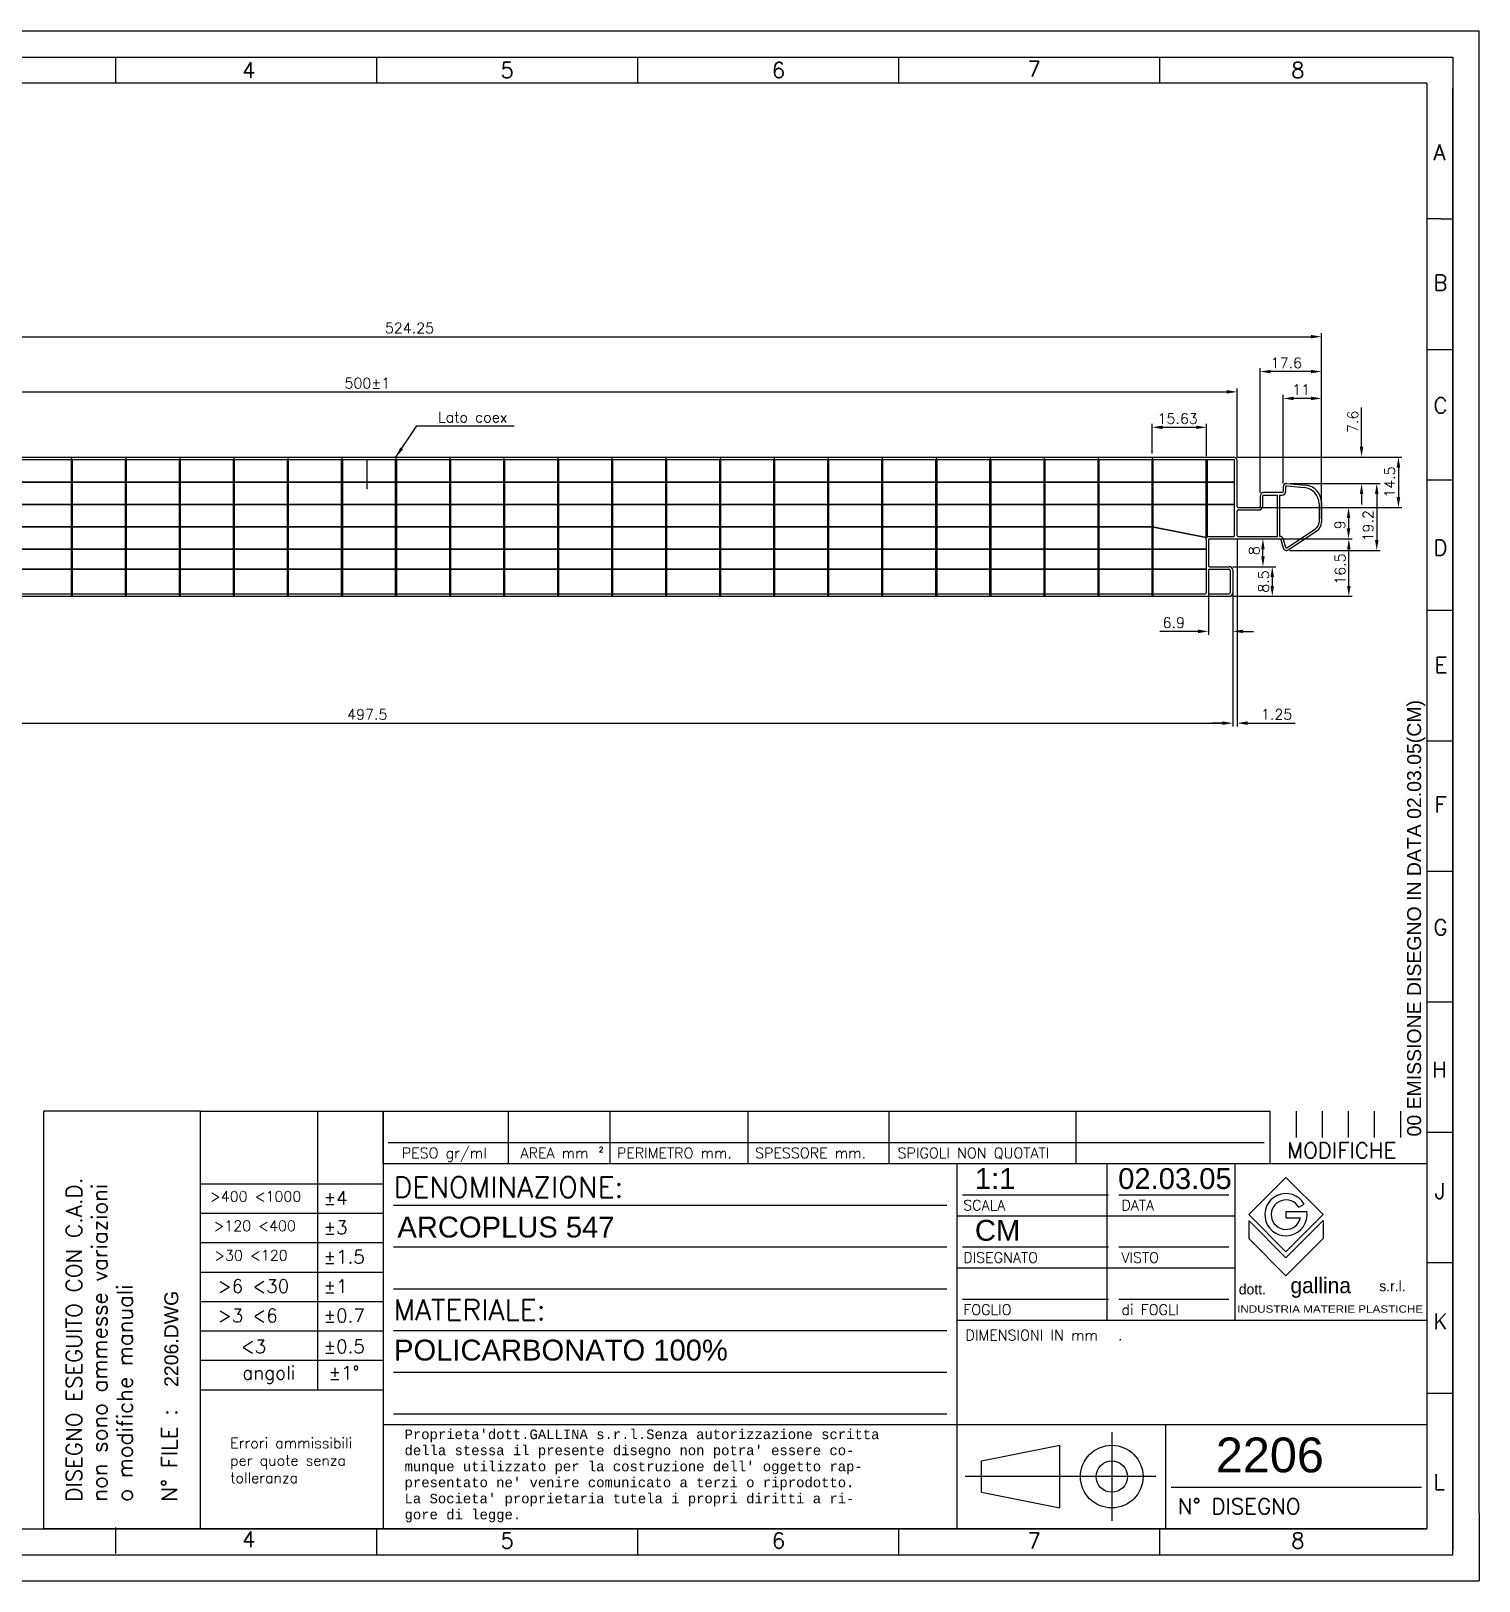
# Model space of a CAD drawing. Extents: x 4081 to 4711, y -5405 to -4960.
# Drawn here: x 4294.9 to 4711.1, y -5405.4 to -4959.9 of the extents above; entities that cross this region are included whole.
import ezdxf
from ezdxf.enums import TextEntityAlignment as Align

# ---------------------------------------------------------------- set-up
doc = ezdxf.new("R2010")
doc.units = 0
doc.header["$LTSCALE"] = 0.5
doc.header["$MEASUREMENT"] = 0
doc.layers.get('0').update_dxf_attribs({"linetype": 'CONTINUOUS'})
doc.layers.get('DEFPOINTS').update_dxf_attribs({"linetype": 'CONTINUOUS'})
doc.layers.add('Q', color=2, linetype='CONTINUOUS')
doc.layers.add('TAB', color=2, linetype='CONTINUOUS')
doc.styles.add('ESTILO1', font='ARIAL.TTF', dxfattribs={"height": 2.5})
doc.styles.add('MONOTXT', font='monotxt')
doc.styles.add('ROMANS', font='romans')
doc.dimstyles.new('ISO-25', dxfattribs={"dimtxt": 2.5, "dimasz": 2.5, "dimexe": 1.25, "dimexo": 0.625, "dimtad": 1, "dimdsep": 46, "dimtxsty": 'Standard', "dimcen": 2.5, "dimadec": 0, "dimazin": 0, "dimtfac": 1, "dimtmove": 0, "dimatfit": 3, "dimfxl": 0, "dimarcsym": 0})

# ---------------------------------------------------------------- blocks, each defined once
blk = doc.blocks.new('SQ-A3')
for p, q in [((0, 297), (420, 297)), ((420, 13), (420, 297)), ((30.25, 292), (415, 292)), ((158.75, 292), (158.75, 287)), ((208.75, 292), (208.75, 287)), ((258.75, 292), (258.75, 287)), ((308.75, 292), (308.75, 287)), ((358.75, 292), (358.75, 287)), ((415, 292), (415, 6)), ((410, 287), (10, 287)), ((410, 287), (410, 10)), ((415, 5), (415, 286)), ((412.75, 261), (410, 261)), ((412.75, 261), (415, 261)), ((410, 236), (415, 236)), ((410, 211), (415, 211)), ((410, 186), (415, 186)), ((410, 161), (415, 161)), ((410, 136), (415, 136)), ((410, 111), (415, 111)), ((410, 86), (415, 86)), ((410.25, 86), (415, 86)), ((410, 61), (415, 61)), ((410, 36), (415, 36)), ((420, 13), (420, 0)), ((23.5, 10), (410, 10)), ((158.75, 10.25), (158.75, 5.25)), ((208.75, 10), (208.75, 5)), ((258.75, 10), (258.75, 5)), ((308.75, 10), (308.75, 5)), ((358.75, 10), (358.75, 5)), ((57.25, 5), (415, 5)), ((12.5, 0), (420, 0))]:
    blk.add_line(p, q)
at = {"layer": 'Q', "style": 'ROMANS'}
for s, p in [('7', (333.5, 288.25)), ('4', (183, 288)), ('5', (232.5, 288)), ('6', (284.5, 288)), ('8', (384, 288)), ('A', (411.25, 272.25)), ('B', (411.25, 247.25)), ('C', (411.25, 223.75)), ('D', (411.25, 196.5)), ('E', (411.5, 174)), ('F', (411.5, 147.25)), ('G', (411.25, 123.75)), ('H', (411, 96.5)), ('J', (411.5, 73.25)), ('K', (411.25, 48.25)), ('L', (411.25, 17.5)), ('4', (183, 6.5)), ('5', (232.5, 6.25)), ('6', (284.5, 6.25)), ('7', (333.5, 6.25)), ('8', (384, 6.25))]:
    blk.add_text(s, height=3, dxfattribs=at).set_placement(p)
blk = doc.blocks.new('*D29')
at = {"layer": 'DEFPOINTS', "color": 0}
for p in [(4142.79, -5121.38), (4640.29, -5121.38), (4640.29, -5158.84)]:
    blk.add_point(p, dxfattribs=at)
at = {"layer": 'Q', "color": 0, "lineweight": -2}
for p, q in [((4142.79, -5122.38), (4142.79, -5159.84)), ((4640.29, -5122.38), (4640.29, -5159.84)), ((4145.79, -5158.84), (4637.29, -5158.84))]:
    blk.add_line(p, q, dxfattribs=at)
at = {"layer": 'Q', "color": 0}
for points in [[(4145.79, -5158.34), (4145.79, -5159.34), (4142.79, -5158.84)], [(4637.29, -5158.34), (4637.29, -5159.34), (4640.29, -5158.84)]]:
    blk.add_solid(points, dxfattribs=at)
at = {"layer": 'Q', "color": 5, "insert": (4391.54, -5156.34), "char_height": 3, "attachment_point": 5, "style": 'ROMANS'}
blk.add_mtext('497.5', dxfattribs=at)
blk = doc.blocks.new('*D33')
at = {"layer": 'DEFPOINTS', "color": 0}
for p in [(4665.79, -5047.76), (4141.54, -5082.38), (4665.79, -5095.42)]:
    blk.add_point(p, dxfattribs=at)
at = {"layer": 'Q', "color": 0, "lineweight": -2}
for p, q in [((4141.54, -5081.38), (4141.54, -5046.76)), ((4665.79, -5094.42), (4665.79, -5046.76)), ((4144.54, -5047.76), (4662.79, -5047.76))]:
    blk.add_line(p, q, dxfattribs=at)
at = {"layer": 'Q', "color": 0}
for points in [[(4144.54, -5047.26), (4144.54, -5048.26), (4141.54, -5047.76)], [(4662.79, -5047.26), (4662.79, -5048.26), (4665.79, -5047.76)]]:
    blk.add_solid(points, dxfattribs=at)
at = {"layer": 'Q', "color": 5, "insert": (4403.67, -5045.26), "char_height": 3, "attachment_point": 5, "style": 'ROMANS'}
blk.add_mtext('524.25', dxfattribs=at)
blk = doc.blocks.new('*D34')
at = {"layer": 'DEFPOINTS', "color": 0}
for p in [(4641.54, -5063.62), (4141.54, -5083.38), (4641.54, -5083.38)]:
    blk.add_point(p, dxfattribs=at)
at = {"layer": 'Q', "color": 0, "lineweight": -2}
for p, q in [((4141.54, -5082.38), (4141.54, -5062.62)), ((4144.54, -5063.62), (4638.54, -5063.62)), ((4641.54, -5082.38), (4641.54, -5062.62))]:
    blk.add_line(p, q, dxfattribs=at)
at = {"layer": 'Q', "color": 0}
for points in [[(4144.54, -5063.12), (4144.54, -5064.12), (4141.54, -5063.62)], [(4638.54, -5063.12), (4638.54, -5064.12), (4641.54, -5063.62)]]:
    blk.add_solid(points, dxfattribs=at)
at = {"layer": 'Q', "color": 5, "insert": (4391.54, -5061.12), "char_height": 3, "attachment_point": 5, "style": 'ROMANS'}
blk.add_mtext('500%%P1', dxfattribs=at)
blk = doc.blocks.new('TABGALM')
at = {"color": 2}
for p, q in [((-235, 80), (-265, 80)), ((-235, 0), (-235, 80)), ((-235, 80), (-200, 80)), ((-212.53, 26.65), (-212.53, 80)), ((-235, 66.11), (-200, 66.11)), ((-235, 60.47), (-200, 60.47)), ((-235, 54.84), (-200, 54.84)), ((-235, 49.2), (-200, 49.2)), ((-235, 43.56), (-200, 43.56)), ((-235, 37.92), (-200, 37.92)), ((-235, 32.29), (-200, 32.29)), ((-235, 26.65), (-200, 26.65)), ((-235, 0), (-265, 0)), ((0, 0), (-235, 0))]:
    blk.add_line(p, q, dxfattribs=at)
at = {"layer": 'Q'}
for p, q in [((-265, 0), (-265, 80)), ((-200, 80), (-200, 0)), ((0, 80), (0, 0))]:
    blk.add_line(p, q, dxfattribs=at)
at = {"layer": 'TAB'}
for p, q in [((-200, 80), (-30, 80)), ((-200, 70), (-200, 79.93)), ((-175.98, 70), (-175.98, 80)), ((-156.49, 70), (-156.49, 80)), ((-130.04, 70), (-130.04, 80)), ((-103.01, 70), (-103.01, 80)), ((-67.2, 70), (-67.2, 80)), ((-30, 70), (-30, 80)), ((-30, 70), (-30, 80)), ((-25, 75), (-25, 80)), ((-20, 75), (-20, 80)), ((-15, 75), (-15, 80)), ((-10, 75), (-10, 80)), ((-5, 75), (-5, 80)), ((-199, 74), (-31.19, 74)), ((-200, 70), (0, 70)), ((-200, 70), (-30, 70)), ((-90, 0), (-90, 70)), ((-61.25, 40), (-61.25, 70)), ((-36.73, 40), (-36.73, 70)), ((-89, 64), (-61, 64)), ((-59, 64), (-37.91, 64)), ((-198, 62), (-92, 62)), ((-90, 60), (-36.91, 60)), ((-34.11, 60.2), (-26.99, 53.08)), ((-26.99, 60.75), (-26.99, 59.65)), ((-22.94, 60.75), (-26.99, 60.75)), ((-26.99, 53.08), (-19.86, 60.2)), ((-24.23, 59.54), (-26.99, 59.54)), ((-24.53, 61.62), (-23.48, 62.22)), ((-34.11, 59.06), (-26.99, 51.93)), ((-34.11, 59.06), (-34.11, 55.62)), ((-26.99, 51.93), (-19.86, 59.06)), ((-19.86, 59.06), (-19.86, 55.62)), ((-198, 54), (-92, 54)), ((-89, 54), (-61, 54)), ((-59, 54), (-37.91, 54)), ((-34.11, 55.62), (-26.99, 48.5)), ((-26.99, 48.5), (-19.86, 55.62)), ((-90, 50), (-36.91, 50)), ((-198, 46), (-92, 46)), ((-89, 44), (-61, 44)), ((-59, 44), (-37.91, 44)), ((-90, 40), (0, 40)), ((-198, 38), (-92, 38)), ((-198, 30), (-92, 30)), ((-198, 22), (-92, 22)), ((-200, 20), (0, 20)), ((-60.37, 18.5), (-60.37, 1.5)), ((-50, 0), (-50, 20)), ((-85.33, 13), (-70.33, 16)), ((-70.33, 4), (-70.33, 16)), ((-85.33, 7), (-85.33, 13)), ((-51.93, 10), (-88.43, 10)), ((-85.33, 7), (-70.33, 4)), ((-49, 8), (-1, 8))]:
    blk.add_line(p, q, dxfattribs=at)
blk.add_lwpolyline([(-26.99, 53.08), (-19.86, 60.2), (-26.99, 67.32), (-34.11, 60.2)], close=True, dxfattribs=at)
for radius in [6, 3]:
    blk.add_circle((-60.37, 10), radius, dxfattribs=at)
for radius, end in [(4.05, 7.7916), (2.83, 346.4143)]:
    blk.add_arc((-26.99, 60.2), radius, 29.9467, end, dxfattribs=at)
at = {"color": 2, "attachment_point": 1, "style": 'ROMANS'}
for s, insert, char_height, width in [('>400 <1000', (-233.16, 64.69), 2, 20), ('%%p4', (-211.43, 64.69), 2.572, 17.47), ('>120 <400', (-232.48, 59.05), 2, 20), ('%%p3', (-211.43, 59.05), 2.572, 17.47), ('>30 <120', (-232.34, 53.41), 2, 20), ('%%p1.5', (-211.43, 53.41), 2.572, 17.47), ('>6 <30', (-231.65, 47.78), 2.572, 17.47), ('%%p1', (-211.43, 47.78), 2.572, 17.47), ('>3 <6', (-231.65, 42.14), 2.572, 17.47), ('%%p0.7', (-211.43, 42.14), 2.572, 17.47), ('<3', (-227.25, 36.23), 2.572, 17.47), ('%%p0.5', (-211.43, 36.23), 2.572, 17.47), ('angoli', (-226.97, 31.19), 2.572, 17.47), ('%%P1°', (-210.46, 31.19), 2.572, 17.47), ('Errori ammissibili per quote senza tolleranza', (-229.31, 17.44), 2, 30)]:
    blk.add_mtext(s, dxfattribs=dict(at, insert=insert, char_height=char_height, width=width))
at = {"layer": 'Q', "style": 'ROMANS'}
blk.add_text('N%%d FILE :', height=3, rotation=90, dxfattribs=at).set_placement((-239.47, 5.19))
at = {"layer": 'TAB'}
for s, height, style, p in [('PESO gr/ml', 2, 'ROMANS', (-196.41, 71)), ('AREA mm', 2, 'ROMANS', (-173.66, 71)), ('2', 1, 'ROMANS', (-158.64, 72.18)), ('PERIMETRO mm.', 2, 'ROMANS', (-155.19, 71)), ('SPESSORE mm.', 2, 'ROMANS', (-128.71, 71)), ('SPIGOLI NON QUOTATI', 2, 'ROMANS', (-101.41, 71)), ('MODIFICHE', 3, 'ROMANS', (-26.79, 71)), ('DENOMINAZIONE:', 4, 'ROMANS', (-198, 63.47)), ('SCALA', 2, 'ROMANS', (-88.83, 61)), ('DATA', 2, 'ROMANS', (-58.52, 61)), ('DISEGNATO', 2, 'ROMANS', (-88.83, 50.97)), ('VISTO', 2, 'ROMANS', (-58.52, 50.97)), ('MATERIALE:', 4, 'ROMANS', (-198, 39.96)), ('FOGLIO', 2, 'ROMANS', (-88.83, 41)), ('di FOGLI', 2, 'ROMANS', (-58.52, 41)), ('DIMENSIONI IN mm', 2, 'ROMANS', (-88.39, 36.11)), ('.', 2, 'ROMANS', (-59.16, 36.12)), ("Proprieta'dott.GALLINA s.r.l.Senza autorizzazione scritta", 1.8444, 'MONOTXT', (-195.88, 17.18)), ("della stessa il presente disegno non potra' essere co-", 1.8444, 'MONOTXT', (-195.88, 14.11)), ("munque utilizzato per la costruzione dell' oggetto rap-", 1.8444, 'MONOTXT', (-195.88, 11.03)), ("presentato ne' venire comunicato a terzi o riprodotto.", 1.8444, 'MONOTXT', (-195.88, 7.96)), ("La Societa' proprietaria tutela i propri diritti a ri-", 1.8444, 'MONOTXT', (-195.88, 4.88)), ('gore di legge.', 1.8444, 'MONOTXT', (-195.88, 1.81)), ('N%%D DISEGNO', 3, 'ROMANS', (-47.71, 2.82))]:
    blk.add_text(s, height=height, dxfattribs=dict(at, style=style)).set_placement(p)
at = {"layer": 'TAB', "style": 'ROMANS'}
for s, p in [('DISEGNO ESEGUITO CON C.A.D.', (-257.71, 5.19)), ('non sono ammesse variazioni', (-252.85, 5.19)), ('o modifiche manuali', (-247.99, 5.19))]:
    blk.add_text(s, height=3, rotation=90, dxfattribs=at).set_placement(p)
at = {"layer": 'TAB'}
for s, height, p in [('gallina', 3, (-26.13, 45.15)), ('s.r.l.  ', 2, (-9.12, 45.51)), ('dott.      ', 2, (-36.03, 44.91))]:
    blk.add_text(s, height=height, dxfattribs=at).set_placement(p)
blk.add_text('INDUSTRIA MATERIE PLASTICHE', height=1.407, dxfattribs=at).set_placement((-36.35, 41.41), (-0.7, 41.41), align=Align.ALIGNED)
blk = doc.blocks.new('*D53')
at = {"layer": 'DEFPOINTS', "color": 0}
for p in [(4640.54, -5082.38), (4641.84, -5096.88), (4687.92, -5096.88)]:
    blk.add_point(p, dxfattribs=at)
at = {"layer": 'Q', "color": 0, "lineweight": -2}
for p, q in [((4641.54, -5082.38), (4688.92, -5082.38)), ((4687.92, -5085.38), (4687.92, -5093.88)), ((4642.84, -5096.88), (4688.92, -5096.88))]:
    blk.add_line(p, q, dxfattribs=at)
at = {"layer": 'Q', "color": 0}
for points in [[(4687.42, -5085.38), (4688.42, -5085.38), (4687.92, -5082.38)], [(4687.42, -5093.88), (4688.42, -5093.88), (4687.92, -5096.88)]]:
    blk.add_solid(points, dxfattribs=at)
at = {"layer": 'Q', "color": 5, "insert": (4685.42, -5089.57), "char_height": 3, "attachment_point": 5, "rotation": 90, "style": 'ROMANS'}
blk.add_mtext('14.5', dxfattribs=at)
blk = doc.blocks.new('*D49')
at = {"layer": 'DEFPOINTS', "color": 0}
for p in [(4635.64, -5105.88), (4648.97, -5105.88), (4639.29, -5113.88)]:
    blk.add_point(p, dxfattribs=at)
at = {"layer": 'Q', "color": 0, "lineweight": -2}
for p, q in [((4636.64, -5105.88), (4649.97, -5105.88)), ((4648.97, -5110.88), (4648.97, -5108.88)), ((4640.29, -5113.88), (4649.97, -5113.88))]:
    blk.add_line(p, q, dxfattribs=at)
at = {"layer": 'Q', "color": 0}
for points in [[(4648.47, -5108.88), (4649.47, -5108.88), (4648.97, -5105.88)], [(4648.47, -5110.88), (4649.47, -5110.88), (4648.97, -5113.88)]]:
    blk.add_solid(points, dxfattribs=at)
at = {"layer": 'Q', "color": 5, "insert": (4646.47, -5109.27), "char_height": 3, "attachment_point": 5, "rotation": 90, "style": 'ROMANS'}
blk.add_mtext('8', dxfattribs=at)
blk = doc.blocks.new('*D48')
at = {"layer": 'DEFPOINTS', "color": 0}
for p in [(4639.29, -5113.88), (4639.29, -5122.38), (4651.66, -5122.38)]:
    blk.add_point(p, dxfattribs=at)
at = {"layer": 'Q', "color": 0, "lineweight": -2}
for p, q in [((4640.29, -5113.88), (4652.66, -5113.88)), ((4651.66, -5116.88), (4651.66, -5119.38)), ((4640.29, -5122.38), (4652.66, -5122.38))]:
    blk.add_line(p, q, dxfattribs=at)
at = {"layer": 'Q', "color": 0}
for points in [[(4651.16, -5116.88), (4652.16, -5116.88), (4651.66, -5113.88)], [(4651.16, -5119.38), (4652.16, -5119.38), (4651.66, -5122.38)]]:
    blk.add_solid(points, dxfattribs=at)
at = {"layer": 'Q', "color": 5, "insert": (4649.16, -5118.13), "char_height": 3, "attachment_point": 5, "rotation": 90, "style": 'ROMANS'}
blk.add_mtext('8.5', dxfattribs=at)
blk = doc.blocks.new('*D45')
at = {"layer": 'DEFPOINTS', "color": 0}
for p in [(4633.34, -5113.58), (4640.29, -5114.88), (4640.29, -5132.46)]:
    blk.add_point(p, dxfattribs=at)
at = {"layer": 'Q', "color": 0, "lineweight": -2}
for p, q in [((4633.34, -5114.58), (4633.34, -5133.46)), ((4640.29, -5115.88), (4640.29, -5133.46)), ((4630.34, -5132.46), (4619.34, -5132.46)), ((4643.29, -5132.46), (4646.29, -5132.46))]:
    blk.add_line(p, q, dxfattribs=at)
at = {"layer": 'Q', "color": 0}
for points in [[(4630.34, -5131.96), (4630.34, -5132.96), (4633.34, -5132.46)], [(4643.29, -5131.96), (4643.29, -5132.96), (4640.29, -5132.46)]]:
    blk.add_solid(points, dxfattribs=at)
at = {"layer": 'Q', "color": 5, "insert": (4623.34, -5129.96), "char_height": 3, "attachment_point": 5, "style": 'ROMANS'}
blk.add_mtext('6.9', dxfattribs=at)
blk = doc.blocks.new('*D47')
at = {"layer": 'DEFPOINTS', "color": 0}
for p in [(4634.64, -5105.88), (4673.66, -5105.88), (4639.29, -5122.38)]:
    blk.add_point(p, dxfattribs=at)
at = {"layer": 'Q', "color": 0, "lineweight": -2}
for p, q in [((4635.64, -5105.88), (4674.66, -5105.88)), ((4673.66, -5119.38), (4673.66, -5108.88)), ((4640.29, -5122.38), (4674.66, -5122.38))]:
    blk.add_line(p, q, dxfattribs=at)
at = {"layer": 'Q', "color": 0}
for points in [[(4673.16, -5108.88), (4674.16, -5108.88), (4673.66, -5105.88)], [(4673.16, -5119.38), (4674.16, -5119.38), (4673.66, -5122.38)]]:
    blk.add_solid(points, dxfattribs=at)
at = {"layer": 'Q', "color": 5, "insert": (4671.16, -5114.56), "char_height": 3, "attachment_point": 5, "rotation": 90, "style": 'ROMANS'}
blk.add_mtext('16.5', dxfattribs=at)
blk = doc.blocks.new('*D50')
at = {"layer": 'DEFPOINTS', "color": 0}
for p in [(4642.84, -5096.88), (4633.64, -5105.88), (4673.57, -5105.88)]:
    blk.add_point(p, dxfattribs=at)
at = {"layer": 'Q', "color": 0, "lineweight": -2}
for p, q in [((4643.84, -5096.88), (4674.57, -5096.88)), ((4673.57, -5099.88), (4673.57, -5102.88)), ((4634.64, -5105.88), (4674.57, -5105.88))]:
    blk.add_line(p, q, dxfattribs=at)
at = {"layer": 'Q', "color": 0}
for points in [[(4673.07, -5099.88), (4674.07, -5099.88), (4673.57, -5096.88)], [(4673.07, -5102.88), (4674.07, -5102.88), (4673.57, -5105.88)]]:
    blk.add_solid(points, dxfattribs=at)
at = {"layer": 'Q', "color": 5, "insert": (4671.07, -5101.85), "char_height": 3, "attachment_point": 5, "rotation": 90, "style": 'ROMANS'}
blk.add_mtext('9', dxfattribs=at)
blk = doc.blocks.new('*D55')
at = {"layer": 'DEFPOINTS', "color": 0}
for p in [(4648.17, -5057.8), (4648.17, -5093.58), (4665.79, -5095.42)]:
    blk.add_point(p, dxfattribs=at)
at = {"layer": 'Q', "color": 0, "lineweight": -2}
for p, q in [((4648.17, -5092.58), (4648.17, -5056.8)), ((4662.79, -5057.8), (4651.17, -5057.8)), ((4665.79, -5094.42), (4665.79, -5056.8))]:
    blk.add_line(p, q, dxfattribs=at)
at = {"layer": 'Q', "color": 0}
for points in [[(4651.17, -5057.3), (4651.17, -5058.3), (4648.17, -5057.8)], [(4662.79, -5057.3), (4662.79, -5058.3), (4665.79, -5057.8)]]:
    blk.add_solid(points, dxfattribs=at)
at = {"layer": 'Q', "color": 5, "insert": (4655.71, -5055.3), "char_height": 3, "attachment_point": 5, "style": 'ROMANS'}
blk.add_mtext('17.6', dxfattribs=at)
blk = doc.blocks.new('*D54')
at = {"layer": 'DEFPOINTS', "color": 0}
for p in [(4654.79, -5065.51), (4654.79, -5090.97), (4665.79, -5101.09)]:
    blk.add_point(p, dxfattribs=at)
at = {"layer": 'Q', "color": 0, "lineweight": -2}
for p, q in [((4654.79, -5089.97), (4654.79, -5064.51)), ((4665.79, -5100.09), (4665.79, -5064.51)), ((4662.79, -5065.51), (4657.79, -5065.51))]:
    blk.add_line(p, q, dxfattribs=at)
at = {"layer": 'Q', "color": 0}
for points in [[(4657.79, -5065.01), (4657.79, -5066.01), (4654.79, -5065.51)], [(4662.79, -5065.01), (4662.79, -5066.01), (4665.79, -5065.51)]]:
    blk.add_solid(points, dxfattribs=at)
at = {"layer": 'Q', "color": 5, "insert": (4659.94, -5063.01), "char_height": 3, "attachment_point": 5, "style": 'ROMANS'}
blk.add_mtext('11', dxfattribs=at)
blk = doc.blocks.new('*D51')
at = {"layer": 'DEFPOINTS', "color": 0}
for p in [(4655.79, -5089.97), (4655.72, -5109.2), (4681.69, -5109.2)]:
    blk.add_point(p, dxfattribs=at)
at = {"layer": 'Q', "color": 0, "lineweight": -2}
for p, q in [((4656.79, -5089.97), (4682.69, -5089.97)), ((4681.69, -5092.97), (4681.69, -5106.2)), ((4656.72, -5109.2), (4682.69, -5109.2))]:
    blk.add_line(p, q, dxfattribs=at)
at = {"layer": 'Q', "color": 0}
for points in [[(4681.19, -5092.97), (4682.19, -5092.97), (4681.69, -5089.97)], [(4681.19, -5106.2), (4682.19, -5106.2), (4681.69, -5109.2)]]:
    blk.add_solid(points, dxfattribs=at)
at = {"layer": 'Q', "color": 5, "insert": (4679.19, -5102.12), "char_height": 3, "attachment_point": 5, "rotation": 90, "style": 'ROMANS'}
blk.add_mtext('19.2', dxfattribs=at)
blk = doc.blocks.new('*D52')
at = {"layer": 'DEFPOINTS', "color": 0}
for p in [(4640.54, -5082.38), (4655.79, -5089.97), (4677.32, -5089.97)]:
    blk.add_point(p, dxfattribs=at)
at = {"layer": 'Q', "color": 0, "lineweight": -2}
for p, q in [((4677.32, -5079.38), (4677.32, -5068.09)), ((4641.54, -5082.38), (4678.32, -5082.38)), ((4656.79, -5089.97), (4678.32, -5089.97)), ((4677.32, -5092.97), (4677.32, -5095.97))]:
    blk.add_line(p, q, dxfattribs=at)
at = {"layer": 'Q', "color": 0}
for points in [[(4676.82, -5079.38), (4677.82, -5079.38), (4677.32, -5082.38)], [(4676.82, -5092.97), (4677.82, -5092.97), (4677.32, -5089.97)]]:
    blk.add_solid(points, dxfattribs=at)
at = {"layer": 'Q', "color": 5, "insert": (4674.82, -5072.23), "char_height": 3, "attachment_point": 5, "rotation": 90, "style": 'ROMANS'}
blk.add_mtext('7.6', dxfattribs=at)
blk = doc.blocks.new('*D46')
at = {"layer": 'DEFPOINTS', "color": 0}
for p in [(4641.54, -5104.88), (4640.29, -5121.38), (4641.54, -5158.84)]:
    blk.add_point(p, dxfattribs=at)
at = {"layer": 'Q', "color": 0, "lineweight": -2}
for p, q in [((4641.54, -5105.88), (4641.54, -5159.84)), ((4640.29, -5122.38), (4640.29, -5159.84)), ((4637.29, -5158.84), (4634.29, -5158.84)), ((4644.54, -5158.84), (4658.26, -5158.84))]:
    blk.add_line(p, q, dxfattribs=at)
at = {"layer": 'Q', "color": 0}
for points in [[(4637.29, -5158.34), (4637.29, -5159.34), (4640.29, -5158.84)], [(4644.54, -5158.34), (4644.54, -5159.34), (4641.54, -5158.84)]]:
    blk.add_solid(points, dxfattribs=at)
at = {"layer": 'Q', "color": 5, "insert": (4652.9, -5156.34), "char_height": 3, "attachment_point": 5, "style": 'ROMANS'}
blk.add_mtext('1.25', dxfattribs=at)
blk = doc.blocks.new('*D44')
at = {"layer": 'DEFPOINTS', "color": 0}
for p in [(4632.79, -5073.81), (4617.17, -5082.38), (4632.79, -5083.08)]:
    blk.add_point(p, dxfattribs=at)
at = {"layer": 'Q', "color": 0, "lineweight": -2}
for p, q in [((4617.17, -5081.38), (4617.17, -5072.81)), ((4620.17, -5073.81), (4629.79, -5073.81)), ((4632.79, -5082.08), (4632.79, -5072.81))]:
    blk.add_line(p, q, dxfattribs=at)
at = {"layer": 'Q', "color": 0}
for points in [[(4620.17, -5073.31), (4620.17, -5074.31), (4617.17, -5073.81)], [(4629.79, -5073.31), (4629.79, -5074.31), (4632.79, -5073.81)]]:
    blk.add_solid(points, dxfattribs=at)
at = {"layer": 'Q', "color": 5, "insert": (4624.46, -5071.31), "char_height": 3, "attachment_point": 5, "style": 'ROMANS'}
blk.add_mtext('15.63', dxfattribs=at)

msp = doc.modelspace()

# ---------------------------------------------------------------- linework, layer by layer
for p, q in [((4166.693, -5082.376), (4640.543, -5082.376)), ((4166.993, -5083.076), (4632.643, -5083.076)), ((4632.643, -5105.381), (4632.643, -5083.076)), ((4632.943, -5083.076), (4633.643, -5083.076)), ((4633.643, -5083.076), (4640.029, -5083.076)), ((4635.989, -5083.076), (4640.543, -5083.076)), ((4391.543, -5091.576), (4391.543, -5083.376)), ((4640.843, -5104.876), (4640.843, -5083.376)), ((4641.543, -5096.576), (4641.543, -5083.376)), ((4641.543, -5091.576), (4641.543, -5083.376)), ((4166.993, -5089.456), (4640.843, -5089.456)), ((4166.993, -5089.506), (4632.643, -5089.506)), ((4166.993, -5089.556), (4640.843, -5089.556)), ((4654.793, -5090.967), (4654.793, -5092.276)), ((4655.493, -5090.967), (4655.493, -5092.276)), ((4655.819, -5090.668), (4660.802, -5091.104)), ((4655.88, -5089.971), (4661.229, -5090.439)), ((4166.993, -5095.886), (4640.843, -5095.886)), ((4166.993, -5095.936), (4632.643, -5095.936)), ((4166.993, -5095.986), (4640.843, -5095.986)), ((4648.168, -5093.576), (4648.168, -5096.576)), ((4648.868, -5093.576), (4648.868, -5096.576)), ((4654.493, -5092.576), (4649.168, -5092.576)), ((4649.168, -5093.276), (4653.129, -5093.276)), ((4653.129, -5105.176), (4653.129, -5093.276)), ((4653.829, -5105.176), (4653.829, -5093.276)), ((4653.829, -5093.276), (4654.493, -5093.276)), ((4665.093, -5095.786), (4665.093, -5101.091)), ((4665.793, -5095.42), (4665.793, -5101.089)), ((4641.543, -5104.876), (4641.543, -5097.876)), ((4641.843, -5096.876), (4647.868, -5096.876)), ((4641.843, -5097.576), (4647.868, -5097.576)), ((4166.993, -5102.316), (4617.167, -5102.316)), ((4166.993, -5102.366), (4617.167, -5102.366)), ((4166.993, -5102.416), (4617.167, -5102.416)), ((4617.157, -5102.415), (4632.643, -5105.483)), ((4617.167, -5102.366), (4632.793, -5105.462)), ((4617.176, -5102.317), (4632.643, -5105.381)), ((4633.643, -5105.176), (4640.543, -5105.176)), ((4641.843, -5105.176), (4653.129, -5105.176)), ((4655.883, -5108.451), (4664.067, -5103.006)), ((4656.217, -5109.068), (4664.455, -5103.587)), ((4166.993, -5108.746), (4632.643, -5108.746)), ((4166.993, -5108.796), (4632.643, -5108.796)), ((4166.993, -5108.846), (4632.643, -5108.846)), ((4632.643, -5106.176), (4632.643, -5105.483)), ((4632.643, -5106.176), (4632.643, -5114.476)), ((4633.343, -5106.176), (4633.343, -5113.576)), ((4633.643, -5105.876), (4653.829, -5105.876)), ((4654.118, -5106.098), (4654.751, -5108.461)), ((4654.794, -5105.917), (4655.427, -5108.279)), ((4633.643, -5113.876), (4639.293, -5113.876)), ((4166.993, -5114.476), (4632.643, -5114.476)), ((4166.993, -5114.526), (4632.643, -5114.526)), ((4166.993, -5114.576), (4632.643, -5114.576)), ((4632.643, -5114.576), (4632.643, -5121.376)), ((4633.343, -5114.876), (4633.343, -5121.376)), ((4633.643, -5114.576), (4639.293, -5114.576)), ((4639.593, -5114.876), (4639.593, -5121.376)), ((4640.293, -5114.876), (4640.293, -5121.376)), ((4166.693, -5122.376), (4639.293, -5122.376)), ((4166.993, -5121.676), (4632.343, -5121.676)), ((4633.643, -5121.676), (4639.293, -5121.676))]:
    msp.add_line(p, q)
at = {"linetype": 'Continuous'}
for p, q in [((4306.417, -5083.076), (4306.417, -5122.376)), ((4306.567, -5082.376), (4306.567, -5122.376)), ((4306.717, -5083.076), (4306.717, -5122.376)), ((4321.947, -5083.076), (4321.947, -5122.376)), ((4322.097, -5082.376), (4322.097, -5122.376)), ((4322.247, -5083.076), (4322.247, -5122.376)), ((4337.477, -5083.076), (4337.477, -5122.376)), ((4337.627, -5082.376), (4337.627, -5122.376)), ((4337.777, -5083.076), (4337.777, -5122.376)), ((4353.007, -5083.076), (4353.007, -5122.376)), ((4353.157, -5082.376), (4353.157, -5122.376)), ((4353.307, -5083.076), (4353.307, -5122.376)), ((4368.537, -5083.076), (4368.537, -5122.376)), ((4368.687, -5082.376), (4368.687, -5122.376)), ((4368.837, -5083.076), (4368.837, -5122.376)), ((4384.067, -5083.076), (4384.067, -5122.376)), ((4384.217, -5082.376), (4384.217, -5122.376)), ((4384.367, -5083.076), (4384.367, -5122.376)), ((4399.597, -5083.076), (4399.597, -5122.376)), ((4399.747, -5082.376), (4399.747, -5122.376)), ((4399.897, -5083.076), (4399.897, -5122.376)), ((4415.127, -5083.076), (4415.127, -5122.376)), ((4415.277, -5082.376), (4415.277, -5122.376)), ((4415.427, -5083.076), (4415.427, -5122.376)), ((4430.657, -5083.076), (4430.657, -5122.376)), ((4430.807, -5082.376), (4430.807, -5122.376)), ((4430.957, -5083.076), (4430.957, -5122.376)), ((4446.187, -5083.076), (4446.187, -5122.376)), ((4446.337, -5082.376), (4446.337, -5122.376)), ((4446.487, -5083.076), (4446.487, -5122.376)), ((4461.717, -5083.076), (4461.717, -5122.376)), ((4461.867, -5082.376), (4461.867, -5122.376)), ((4462.017, -5083.076), (4462.017, -5122.376)), ((4477.247, -5083.076), (4477.247, -5122.376)), ((4477.397, -5082.376), (4477.397, -5122.376)), ((4477.547, -5083.076), (4477.547, -5122.376)), ((4492.777, -5083.076), (4492.777, -5122.376)), ((4492.927, -5082.376), (4492.927, -5122.376)), ((4493.077, -5083.076), (4493.077, -5122.376)), ((4508.307, -5083.076), (4508.307, -5122.376)), ((4508.457, -5082.376), (4508.457, -5122.376)), ((4508.607, -5083.076), (4508.607, -5122.376)), ((4523.837, -5083.076), (4523.837, -5122.376)), ((4523.987, -5082.376), (4523.987, -5122.376)), ((4524.137, -5083.076), (4524.137, -5122.376)), ((4539.367, -5083.076), (4539.367, -5122.376)), ((4539.517, -5082.376), (4539.517, -5122.376)), ((4539.667, -5083.076), (4539.667, -5122.376)), ((4554.897, -5083.076), (4554.897, -5122.376)), ((4555.047, -5082.376), (4555.047, -5122.376)), ((4555.197, -5083.076), (4555.197, -5122.376)), ((4570.427, -5083.076), (4570.427, -5122.376)), ((4570.577, -5082.376), (4570.577, -5122.376)), ((4570.727, -5083.076), (4570.727, -5122.376)), ((4585.957, -5083.076), (4585.957, -5122.376)), ((4586.107, -5082.376), (4586.107, -5122.376)), ((4586.257, -5083.076), (4586.257, -5122.376)), ((4601.487, -5083.076), (4601.487, -5122.376)), ((4601.637, -5082.376), (4601.637, -5122.376)), ((4601.787, -5083.076), (4601.787, -5122.376)), ((4617.017, -5083.076), (4617.017, -5122.376)), ((4617.167, -5082.376), (4617.167, -5122.376)), ((4617.317, -5083.076), (4617.317, -5122.376)), ((4632.793, -5083.076), (4632.793, -5105.462)), ((4632.943, -5083.076), (4632.943, -5105.462))]:
    msp.add_line(p, q, dxfattribs=at)
for centre, radius, start, end in [((4640.543, -5083.376), 1, 360, 90), ((4640.543, -5083.376), 0.3, 0, 90), ((4655.793, -5090.967), 1, 85, 180), ((4655.793, -5090.967), 0.3, 85, 180), ((4660.393, -5095.786), 4.7, 0, 85), ((4660.793, -5095.42), 5, 360, 85), ((4649.168, -5093.576), 1, 90, 180), ((4649.168, -5093.576), 0.3, 90, 180), ((4654.493, -5092.276), 0.3, 270, 0), ((4654.493, -5092.276), 1, 270, 0), ((4641.843, -5096.576), 0.3, 180, 270), ((4641.843, -5097.876), 0.3, 90, 180), ((4647.868, -5096.576), 0.3, 270, 0), ((4647.868, -5096.576), 1, 270, 0), ((4633.643, -5106.176), 1, 90, 134.427), ((4640.543, -5104.876), 0.3, 270, 0), ((4641.843, -5104.876), 0.3, 180, 270), ((4653.829, -5106.176), 1, 15, 90), ((4662.793, -5101.091), 2.3, 303.6394, 0), ((4662.793, -5101.089), 3, 303.6394, 360), ((4633.643, -5106.176), 0.3, 90, 180), ((4653.829, -5106.176), 0.3, 15, 90), ((4655.717, -5108.202), 1, 195, 307.2788), ((4655.717, -5108.201), 0.3, 195, 303.6394), ((4633.643, -5113.576), 0.3, 180, 270), ((4639.293, -5114.876), 1, 0, 90), ((4633.643, -5114.876), 0.3, 90, 180), ((4639.293, -5114.876), 0.3, 0, 90), ((4632.343, -5121.376), 0.3, 270, 0), ((4633.643, -5121.376), 0.3, 180, 270), ((4639.293, -5121.376), 0.3, 270, 0), ((4639.293, -5121.376), 1, 270, 0)]:
    msp.add_arc(centre, radius, start, end)

# ---------------------------------------------------------------- block references
at = {"xscale": 1.5, "yscale": 1.5, "zscale": 1.5}
msp.add_blockref('SQ-A3', (4081.076, -5405.405), dxfattribs=at)
at = {"color": 1, "xscale": 1.5, "yscale": 1.5, "zscale": 1.5}
msp.add_blockref('TABGALM', (4696.076, -5390.405), dxfattribs=at)

# ---------------------------------------------------------------- texts
at = {"insert": (4690.425, -5277.632), "char_height": 4, "width": 200, "attachment_point": 1, "rotation": 90, "style": 'ESTILO1'}
msp.add_mtext('00 EMISSIONE DISEGNO IN DATA 02.03.05(CM)', dxfattribs=at)
at = {"color": 1, "attachment_point": 1, "style": 'ESTILO1'}
for s, insert, char_height, width in [('1:1', (4566.188, -5286.74), 6, 45.6487), ('02.03.05', (4607.371, -5286.74), 6, 45.6487), ('ARCOPLUS 547', (4400.189, -5300.684), 6, 80), ('CM', (4566.188, -5301.618), 6, 45.6487), ('POLICARBONATO 100%', (4399.233, -5336.035), 6, 120), ('2206', (4635.429, -5364.174), 10, 45.6487)]:
    msp.add_mtext(s, dxfattribs=dict(at, insert=insert, char_height=char_height, width=width))
at = {"color": 1, "insert": (4333.211, -5349.624), "char_height": 4, "width": 200, "attachment_point": 1, "rotation": 90, "style": 'ESTILO1'}
msp.add_mtext('2206.DWG', dxfattribs=at)
at = {"layer": 'Q', "color": 5, "insert": (4411.871, -5070.904), "char_height": 3, "attachment_point": 4, "style": 'ROMANS'}
msp.add_mtext('Lato coex', dxfattribs=at)

# ---------------------------------------------------------------- dimensions: what is measured, and where the dimension line sits
at = {"layer": 'Q', "color": 5}
for base, p1, p2, picture, middle in [((4665.793, -5047.761), (4141.543, -5082.376), (4665.793, -5095.42), '*D33', (4403.668, -5045.261)), ((4641.543, -5158.84), (4640.293, -5121.376), (4641.543, -5104.876), '*D46', (4652.9, -5156.34)), ((4640.293, -5158.84), (4142.793, -5121.376), (4640.293, -5121.376), '*D29', (4391.543, -5156.34))]:
    dim = msp.add_linear_dim(base=base, p1=p1, p2=p2, dimstyle='ISO-25', override={"dimtxt": 3, "dimasz": 3, "dimexe": 1, "dimexo": 1, "dimgap": 1, "dimtxsty": 'ROMANS', "dimclrt": 5, "dimtofl": 0, "dimatfit": 0}, dxfattribs=at)
    dim.commit()
    dim.dimension.update_dxf_attribs({"geometry": picture, "text_midpoint": middle})
for base, p1, p2, override, picture, middle in [((4648.168, -5057.796), (4665.793, -5095.42), (4648.168, -5093.576), {"dimtxt": 3, "dimasz": 3, "dimexe": 1, "dimexo": 1, "dimgap": 1, "dimdec": 1, "dimtxsty": 'ROMANS', "dimclrt": 5, "dimtofl": 0, "dimatfit": 0}, '*D55', (4655.706, -5057.796)), ((4654.793, -5065.508), (4665.793, -5101.089), (4654.793, -5090.967), {"dimtxt": 3, "dimasz": 3, "dimexe": 1, "dimexo": 1, "dimgap": 1, "dimdec": 1, "dimtxsty": 'ROMANS', "dimclrt": 5, "dimtofl": 0, "dimatfit": 0}, '*D54', (4659.936, -5065.508)), ((4632.793, -5073.807), (4617.167, -5082.376), (4632.793, -5083.076), {"dimtxt": 3, "dimasz": 3, "dimexe": 1, "dimexo": 1, "dimgap": 1, "dimtxsty": 'ROMANS', "dimclrt": 5, "dimtofl": 0, "dimatfit": 0}, '*D44', (4624.464, -5073.807)), ((4640.292725275, -5132.463065303), (4633.342725275, -5113.575795678), (4640.292725275, -5114.875795678), {"dimtxt": 3, "dimasz": 3, "dimexe": 1, "dimexo": 1, "dimgap": 1, "dimdec": 1, "dimtxsty": 'ROMANS', "dimclrt": 5, "dimtofl": 0, "dimatfit": 0}, '*D45', (4623.342725275, -5132.463065303))]:
    dim = msp.add_linear_dim(base=base, p1=p1, p2=p2, dimstyle='ISO-25', override=override, dxfattribs=at)
    dim.commit()
    dim.dimension.update_dxf_attribs({"geometry": picture, "text_midpoint": middle, "dimtype": 160})
dim = msp.add_linear_dim(base=(4641.543, -5063.62), p1=(4141.543, -5083.376), p2=(4641.543, -5083.376), text='<>%%P1', dimstyle='ISO-25', override={"dimtxt": 3, "dimasz": 3, "dimexe": 1, "dimexo": 1, "dimgap": 1, "dimtxsty": 'ROMANS', "dimclrt": 5, "dimtofl": 0, "dimatfit": 0}, dxfattribs=at)
dim.commit()
dim.dimension.update_dxf_attribs({"geometry": '*D34', "text_midpoint": (4391.543, -5061.12)})
for base, p1, p2, picture, middle in [((4677.321, -5089.967), (4640.543, -5082.376), (4655.793, -5089.967), '*D52', (4677.321, -5072.233)), ((4687.919, -5096.876), (4640.543, -5082.376), (4641.843, -5096.876), '*D53', (4687.919, -5089.574)), ((4681.69, -5109.202), (4655.793, -5089.967), (4655.717, -5109.202), '*D51', (4681.69, -5102.118)), ((4673.567, -5105.876), (4642.843, -5096.876), (4633.643, -5105.876), '*D50', (4673.567, -5101.852)), ((4673.659, -5105.876), (4639.293, -5122.376), (4634.643, -5105.876), '*D47', (4673.659, -5114.56)), ((4648.972, -5105.876), (4639.293, -5113.876), (4635.643, -5105.876), '*D49', (4648.972, -5109.273)), ((4651.664, -5122.376), (4639.293, -5113.876), (4639.293, -5122.376), '*D48', (4651.664, -5118.126))]:
    dim = msp.add_linear_dim(base=base, p1=p1, p2=p2, angle=90, dimstyle='ISO-25', override={"dimtxt": 3, "dimasz": 3, "dimexe": 1, "dimexo": 1, "dimgap": 1, "dimdec": 1, "dimtxsty": 'ROMANS', "dimclrt": 5, "dimtofl": 0, "dimatfit": 0}, dxfattribs=at)
    dim.commit()
    dim.dimension.update_dxf_attribs({"geometry": picture, "text_midpoint": middle, "dimtype": 160})

# ---------------------------------------------------------------- leaders
at = {"layer": 'Q', "color": 5, "annotation_type": 0, "has_hookline": 1, "hookline_direction": 0, "text_width": 21.857}
msp.add_leader([(4399.747, -5082.376), (4405.804, -5073.367), (4410.871, -5073.404)], dimstyle='ISO-25', override={"dimtxt": 3, "dimasz": 3, "dimexe": 1, "dimexo": 1, "dimgap": 1, "dimdec": 1, "dimtxsty": 'ROMANS', "dimclrt": 256, "dimtofl": 0}, dxfattribs=at)

doc.saveas('drawing.dxf')
